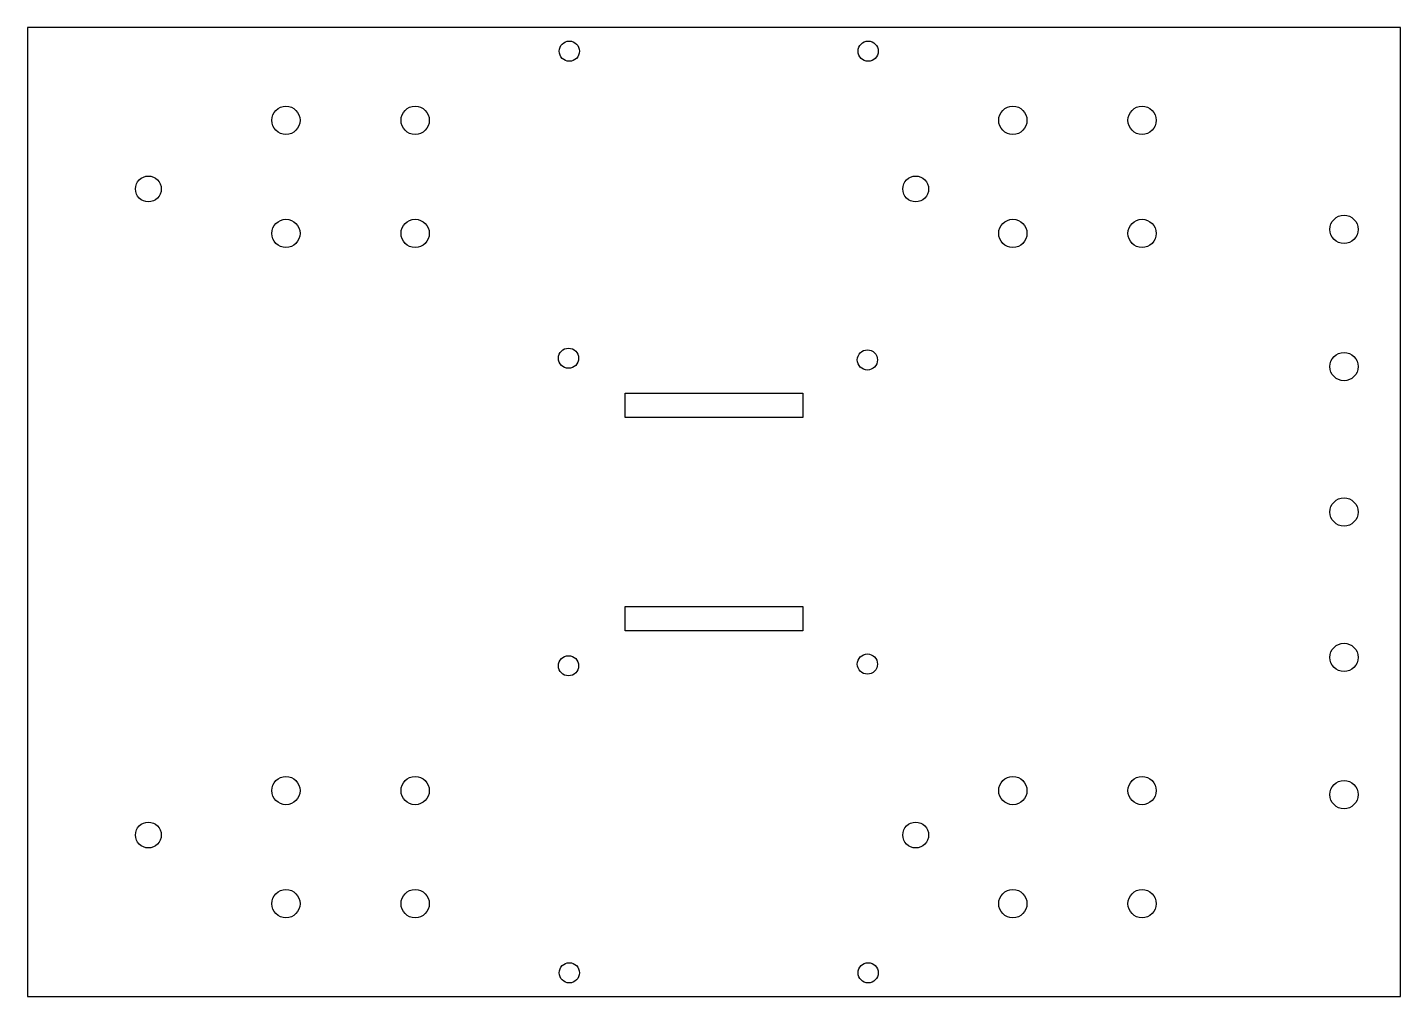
# Model space of a CAD drawing. Header units: millimetres. Extents: x -85 to 85, y -60 to 60.
import ezdxf

# ---------------------------------------------------------------- set-up
doc = ezdxf.new("R2010")
doc.units = ezdxf.units.MM
doc.layers.get('0').update_dxf_attribs({"linetype": 'CONTINUOUS'})

msp = doc.modelspace()

# ---------------------------------------------------------------- linework, layer by layer
for points in [[(-85, 60), (-85, -60), (85, -60), (85, 60)], [(11, 11.7), (-11, 11.7), (-11, 14.7), (11, 14.7)], [(-11, -14.7), (-11, -11.7), (11, -11.7), (11, -14.7)]]:
    msp.add_lwpolyline(points, close=True)
for centre, radius in [((-17.91, 57.06), 1.25), ((19.09, 57.06), 1.25), ((-53, 48.5), 1.75), ((-37, 48.5), 1.75), ((37, 48.5), 1.75), ((53, 48.5), 1.75), ((-70.03, 40), 1.6), ((24.97, 40), 1.6), ((-53, 34.5), 1.75), ((-37, 34.5), 1.75), ((37, 34.5), 1.75), ((53, 34.5), 1.75), ((78, 35), 1.75), ((-18.01, 19.04), 1.25), ((18.99, 18.83), 1.25), ((78, 18), 1.75), ((78, 0), 1.75), ((78, -18), 1.75), ((-18.01, -19.04), 1.25), ((18.99, -18.83), 1.25), ((-53, -34.5), 1.75), ((-37, -34.5), 1.75), ((37, -34.5), 1.75), ((53, -34.5), 1.75), ((78, -35), 1.75), ((-70.03, -40), 1.6), ((24.97, -40), 1.6), ((-53, -48.5), 1.75), ((-37, -48.5), 1.75), ((37, -48.5), 1.75), ((53, -48.5), 1.75), ((-17.91, -57.06), 1.25), ((19.09, -57.06), 1.25)]:
    msp.add_circle(centre, radius)

doc.saveas('drawing.dxf')
